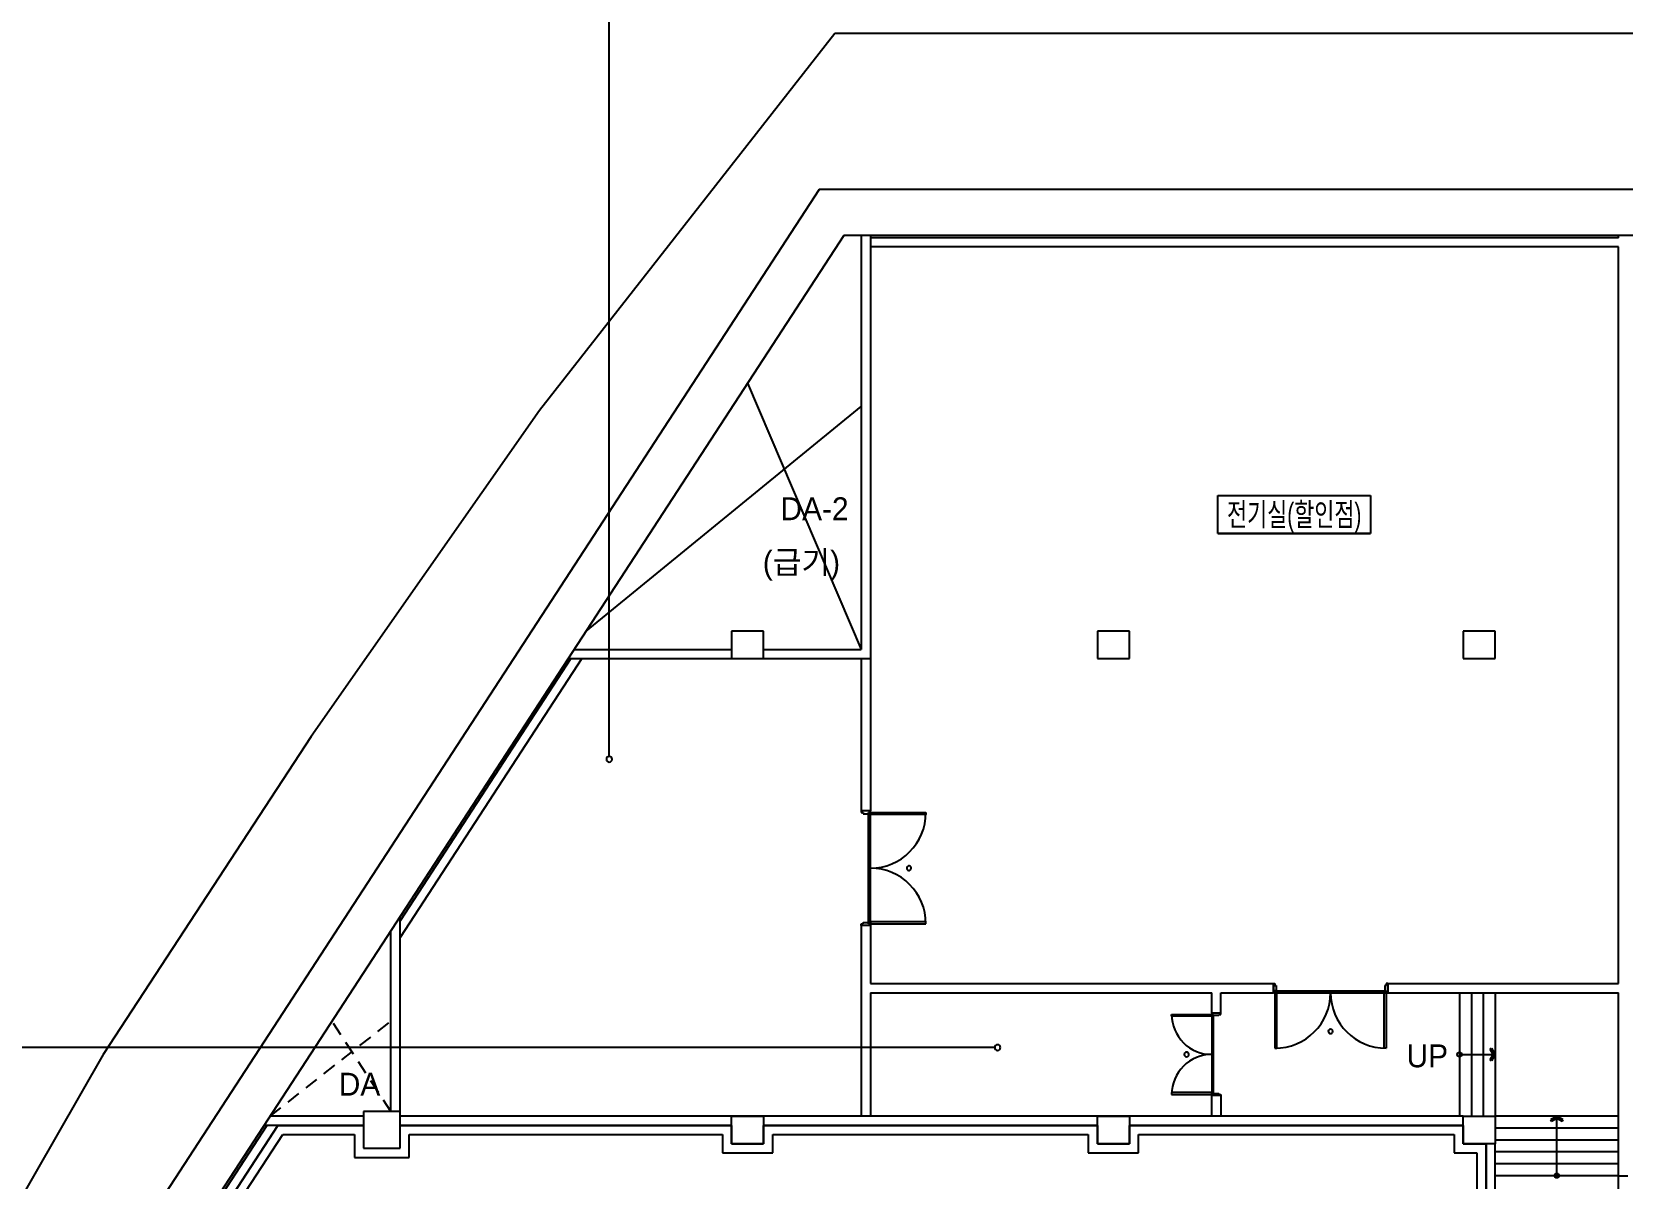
# Model space of a CAD drawing. Header units: millimetres. Extents: x -7718 to 421089, y 87466 to 341395.
# Drawn here: x 99750 to 134553, y 233334 to 258407 of the extents above; entities that cross this region are included whole.
import ezdxf
from ezdxf.enums import TextEntityAlignment as Align

# ---------------------------------------------------------------- set-up
doc = ezdxf.new("R2010")
doc.units = ezdxf.units.MM
doc.header["$LTSCALE"] = 200
doc.header["$MEASUREMENT"] = 0
doc.linetypes.add('HID', pattern=[5, 3, -2])
for name, color, linetype in [('e-plan', 9, 'CONTINUOUS'), ('e-room-box', 7, 'CONTINUOUS'), ('e-text', 6, 'CONTINUOUS')]:
    doc.layers.add(name, color=color, linetype=linetype)
doc.styles.add('kiahn', font='HY울릉도L.TTF')
doc.styles.add('돋움', font='Dotum.ttf')

msp = doc.modelspace()

# ---------------------------------------------------------------- linework, layer by layer
at = {"layer": 'e-plan'}
for p, q in [((117315, 258369), (110853, 250134)), ((205010, 258363), (117315, 258369)), ((116967, 254959), (96652, 223795)), ((163403, 254959), (116967, 254959)), ((117509, 253959), (97534, 223317)), ((164403, 253959), (117509, 253959)), ((117888, 253959), (117888, 244909)), ((117888, 253759), (117888, 245309)), ((118088, 253959), (118088, 244709)), ((134453, 253909), (118088, 253909)), ((134453, 253909), (134453, 253959)), ((134453, 253709), (118088, 253709)), ((134453, 237609), (134453, 253709)), ((115403, 250728), (117888, 244909)), ((110853, 250134), (105860, 243010)), ((111870, 245309), (117888, 250218)), ((111777, 244709), (107803, 238612)), ((111538, 244709), (107803, 238978)), ((111479, 244709), (118088, 244709)), ((111609, 244909), (115053, 244909)), ((115753, 244909), (117888, 244909)), ((117888, 244709), (117888, 241380)), ((118088, 244709), (118088, 241380)), ((105860, 243010), (101307, 236058)), ((118088, 241380), (117888, 241380)), ((118088, 241380), (117888, 241380)), ((117888, 241380), (117888, 241345)), ((117888, 241345), (117928, 241345)), ((117928, 241345), (117928, 241317)), ((117928, 241317), (118048, 241317)), ((118048, 238915), (118048, 241345)), ((118048, 241317), (118048, 241345)), ((118048, 241345), (118088, 241345)), ((118088, 241345), (118088, 241380)), ((118088, 238915), (118088, 241345)), ((118088, 241305), (118088, 241345)), ((118088, 241345), (119303, 241345)), ((119303, 241305), (118088, 241305)), ((119303, 241345), (119303, 241305)), ((107603, 234809), (107603, 238763)), ((107803, 234809), (107803, 239069)), ((117888, 238880), (117888, 238915)), ((117888, 238915), (117928, 238915)), ((118088, 238880), (117888, 238880)), ((117888, 238880), (117888, 234709)), ((118088, 238880), (117888, 238880)), ((117928, 238942), (118048, 238942)), ((117928, 238915), (117928, 238942)), ((118048, 238942), (118048, 238915)), ((118048, 238915), (118088, 238915)), ((118088, 238955), (118088, 238915)), ((119303, 238955), (118088, 238955)), ((118088, 238915), (119303, 238915)), ((118088, 238915), (118088, 238880)), ((118088, 238880), (118088, 237609)), ((119303, 238915), (119303, 238955)), ((118088, 237609), (126903, 237609)), ((118088, 237409), (118088, 234709)), ((118088, 237409), (125553, 237409)), ((125553, 236959), (125553, 237409)), ((125753, 237409), (126903, 237409)), ((125753, 236959), (125753, 237409)), ((126803, 237409), (126903, 237409)), ((126903, 237609), (126903, 237409)), ((126903, 237609), (126903, 237409)), ((126903, 237409), (126903, 237609)), ((126903, 237609), (126937, 237609)), ((126937, 237409), (126903, 237409)), ((126937, 237609), (126937, 237569)), ((126937, 237569), (126965, 237569)), ((126937, 237449), (129368, 237449)), ((126965, 237449), (126937, 237449)), ((126937, 237449), (126937, 237409)), ((126937, 237409), (129368, 237409)), ((126977, 237409), (126937, 237409)), ((126937, 237409), (126937, 236193)), ((126965, 237569), (126965, 237449)), ((126977, 236193), (126977, 237409)), ((129328, 237409), (129368, 237409)), ((129328, 236193), (129328, 237409)), ((129340, 237569), (129340, 237449)), ((129368, 237569), (129340, 237569)), ((129340, 237449), (129368, 237449)), ((129403, 237609), (129368, 237609)), ((129368, 237609), (129368, 237569)), ((129368, 237449), (129368, 237409)), ((129368, 237409), (129403, 237409)), ((129368, 237409), (129368, 236193)), ((129403, 237609), (134453, 237609)), ((129403, 237609), (129403, 237409)), ((129403, 237609), (129403, 237409)), ((129403, 237409), (129403, 237609)), ((129403, 237409), (134453, 237409)), ((130873, 237409), (130973, 237409)), ((130973, 237409), (130973, 234709)), ((131233, 237409), (131233, 234709)), ((131493, 237409), (131493, 234709)), ((131753, 237409), (131753, 234709)), ((131753, 237409), (131753, 234709)), ((134453, 233409), (134453, 237409)), ((124678, 236934), (125553, 236934)), ((124678, 236894), (124678, 236934)), ((125553, 236894), (124678, 236894)), ((125753, 236959), (125553, 236959)), ((125753, 236959), (125553, 236959)), ((125553, 236959), (125553, 236934)), ((125553, 236934), (125553, 235184)), ((125553, 236934), (125593, 236934)), ((125553, 236934), (125553, 236894)), ((125593, 236934), (125593, 236914)), ((125593, 235204), (125593, 236914)), ((125593, 236914), (125713, 236914)), ((125713, 236914), (125713, 236934)), ((125713, 236934), (125753, 236934)), ((125753, 236934), (125753, 236959)), ((101307, 236058), (96652, 227925)), ((126937, 236193), (126977, 236193)), ((129368, 236193), (129328, 236193)), ((130973, 236059), (131753, 236059)), ((131642, 236175), (131675, 236194)), ((131708, 236059), (131642, 236175)), ((131642, 235942), (131708, 236059)), ((131675, 236194), (131753, 236059)), ((131753, 236059), (131675, 235919)), ((131675, 235919), (131642, 235942)), ((125553, 235224), (124678, 235224)), ((124678, 235224), (124678, 235184)), ((124678, 235184), (125553, 235184)), ((125553, 235184), (125553, 235224)), ((125553, 235159), (125553, 235184)), ((125553, 235184), (125593, 235184)), ((125753, 235159), (125553, 235159)), ((125553, 234709), (125553, 235159)), ((125753, 235159), (125553, 235159)), ((125593, 235184), (125593, 235204)), ((125593, 235204), (125713, 235204)), ((125713, 235204), (125713, 235184)), ((125713, 235184), (125753, 235184)), ((125753, 235184), (125753, 235159)), ((125753, 235159), (125753, 234709)), ((107003, 234709), (104960, 234709)), ((131053, 234709), (107803, 234709)), ((134453, 234709), (131753, 234709)), ((133103, 234709), (132963, 234631)), ((132963, 234631), (132986, 234598)), ((132986, 234598), (133103, 234664)), ((133103, 233409), (133103, 234709)), ((133238, 234631), (133103, 234709)), ((133103, 234664), (133219, 234598)), ((133219, 234598), (133238, 234631)), ((104889, 234509), (97578, 223293)), ((105128, 234509), (97755, 223197)), ((97755, 223197), (105128, 234509)), ((97931, 223102), (105236, 234309)), ((107003, 234509), (104830, 234509)), ((105128, 234509), (107003, 234509)), ((105236, 234309), (106803, 234309)), ((106803, 234309), (106803, 233809)), ((107003, 234509), (107003, 234009)), ((115053, 234509), (107803, 234509)), ((107803, 234009), (107803, 234509)), ((107803, 234509), (115053, 234509)), ((108003, 233809), (108003, 234309)), ((108003, 234309), (114853, 234309)), ((114853, 234309), (114852, 233909)), ((115053, 234509), (115053, 234109)), ((123053, 234509), (115753, 234509)), ((115753, 234109), (115753, 234509)), ((115753, 234509), (123053, 234509)), ((115953, 233909), (115953, 234309)), ((115953, 234309), (122853, 234309)), ((122853, 234309), (122853, 233909)), ((123053, 234509), (123053, 234109)), ((131053, 234509), (123753, 234509)), ((123753, 234109), (123753, 234509)), ((123753, 234509), (131053, 234509)), ((123952, 233909), (123953, 234309)), ((123953, 234309), (130853, 234309)), ((130853, 234309), (130853, 233909)), ((131053, 234509), (131053, 234109)), ((134453, 234449), (131753, 234449)), ((107003, 234009), (107803, 234009)), ((114852, 233909), (115953, 233909)), ((115053, 234109), (115753, 234109)), ((122853, 233909), (123952, 233909)), ((123053, 234109), (123753, 234109)), ((130853, 233909), (131353, 233909)), ((131053, 234109), (131553, 234109)), ((131353, 233909), (131353, 224309)), ((131553, 224109), (131553, 234109)), ((131553, 234109), (131553, 224109)), ((134453, 234189), (131753, 234189)), ((131753, 205409), (131753, 234109)), ((134453, 233929), (131753, 233929)), ((106803, 233809), (108003, 233809)), ((134453, 233669), (131753, 233669)), ((134453, 233409), (131753, 233409)), ((134453, 217299), (134453, 233409)), ((134453, 233409), (134653, 233409))]:
    msp.add_line(p, q, dxfattribs=at)
at = {"layer": 'e-plan', "ltscale": 0.5}
for p, q in [((115753, 245309), (115053, 245309)), ((115053, 245309), (115053, 244709)), ((115753, 244709), (115753, 245309)), ((123753, 245309), (123053, 245309)), ((123053, 245309), (123053, 244709)), ((123753, 244709), (123753, 245309)), ((131753, 245309), (131053, 245309)), ((131053, 245309), (131053, 244709)), ((131753, 244709), (131753, 245309)), ((115053, 244709), (115753, 244709)), ((123053, 244709), (123753, 244709)), ((131053, 244709), (131753, 244709)), ((107803, 234809), (107003, 234809)), ((107003, 234809), (107003, 234009)), ((107803, 234009), (107803, 234809)), ((115053, 234709), (115753, 234709)), ((115053, 234109), (115053, 234709)), ((115753, 234709), (115753, 234109)), ((123053, 234709), (123753, 234709)), ((123053, 234109), (123053, 234709)), ((123753, 234709), (123753, 234109)), ((131053, 234709), (131753, 234709)), ((131053, 234109), (131053, 234709)), ((131753, 234709), (131753, 234109)), ((107003, 234009), (107803, 234009)), ((115753, 234109), (115053, 234109)), ((123753, 234109), (123053, 234109)), ((131753, 234109), (131053, 234109))]:
    msp.add_line(p, q, dxfattribs=at)
at = {"layer": 'e-plan', "linetype": 'HID', "ltscale": 0.5}
for p, q in [((104960, 234709), (107603, 236786)), ((107603, 234809), (106314, 236786))]:
    msp.add_line(p, q, dxfattribs=at)
at = {"layer": 'e-plan'}
for centre in [(130973, 236059), (133103, 233409)]:
    msp.add_circle(centre, 50, dxfattribs=at)
for centre, radius, start, end in [((118088, 241345), 1215, 270, 360), ((118933, 240130), 50, 60, 240), ((118933, 240130), 50, 240, 60), ((118088, 238915), 1215, 360, 90), ((126937, 237409), 1215, 270, 0), ((129368, 237409), 1215, 180, 270), ((125553, 236934), 875, 179.9999, 270.0001), ((128153, 236563), 50, 150, 330), ((128153, 236563), 50, 330, 150), ((125553, 235184), 875, 89.9998, 180), ((125003, 236059), 50, 120, 300), ((125003, 236059), 50, 300, 120)]:
    msp.add_arc(centre, radius, start, end, dxfattribs=at)
at = {"layer": 'e-room-box'}
for p, q in [((112379, 242571), (112379, 260377)), ((125691, 248278), (129024, 248278)), ((125691, 247444), (125691, 248278)), ((129024, 248278), (129024, 247444)), ((125691, 247444), (129024, 247444)), ((129024, 247444), (125691, 247444)), ((120808, 236210), (74273, 236210))]:
    msp.add_line(p, q, dxfattribs=at)
for centre, start, end in [((112379, 242509), 90, 270), ((112379, 242509), 270, 90), ((120871, 236210), 0, 180), ((120871, 236210), 180, 0)]:
    msp.add_arc(centre, 62.5, start, end, dxfattribs=at)

# ---------------------------------------------------------------- texts
at = {"layer": 'e-plan', "style": 'kiahn'}
for s, p in [('DA-2', (117613, 247735)), ('(급기)', (117426, 246566)), ('DA', (107371, 235159))]:
    msp.add_text(s, height=500, dxfattribs=at).set_placement(p, align=Align.RIGHT)
msp.add_text('UP', height=500, dxfattribs=at).set_placement((130269, 235778), align=Align.CENTER)
at = {"layer": 'e-text', "style": '돋움', "width": 0.7}
msp.add_text('전기실(할인점)', height=500, dxfattribs=at).set_placement((127358, 247861), align=Align.MIDDLE_CENTER)

doc.saveas('drawing.dxf')
